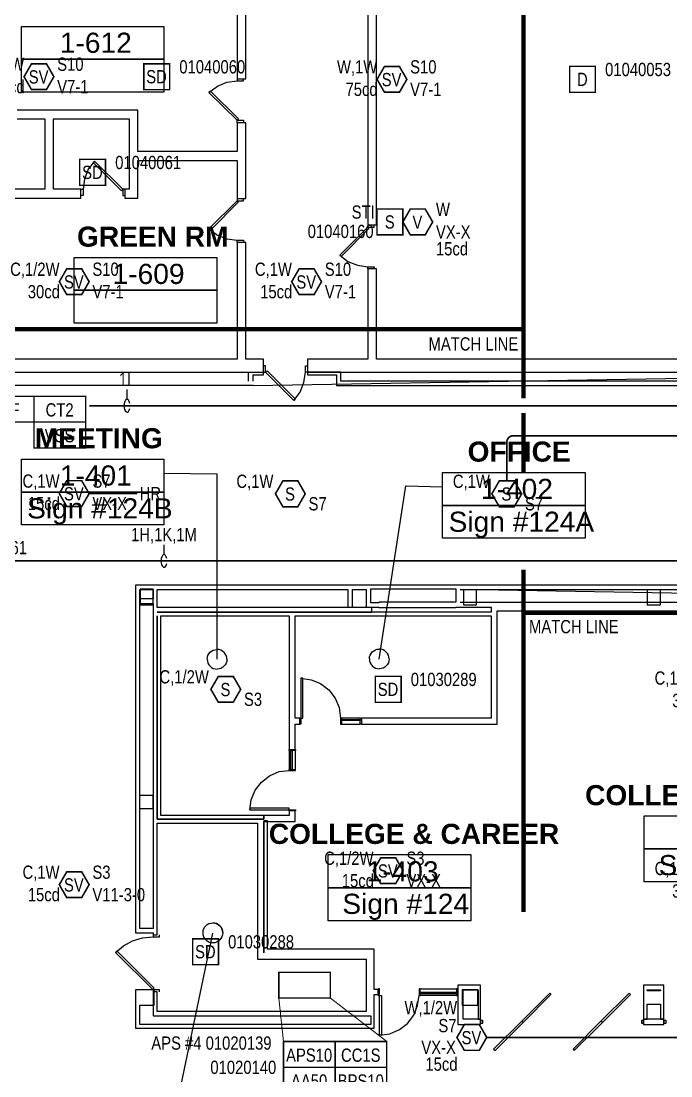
# Model space of a CAD drawing. Header units: inches. Extents: x 8199 to 15931, y 7617 to 15423.
# Drawn here: x 12468 to 13056, y 10409 to 11364 of the extents above; entities that cross this region are included whole.
import ezdxf
from ezdxf.enums import TextEntityAlignment as Align

# ---------------------------------------------------------------- set-up
doc = ezdxf.new("R2010")
doc.units = ezdxf.units.IN
doc.header["$LTSCALE"] = 0.25
doc.header["$MEASUREMENT"] = 0
for name, color, linetype in [('AMPLIFIER', 1, 'Continuous'), ('BACKGROUND', 8, 'Continuous'), ('CL-TEXT', 3, 'Continuous'), ('CONDUIT', 6, 'Continuous'), ('HEAT DETECTOR', 1, 'Continuous'), ('MONITOR MODULE', 1, 'Continuous'), ('POWER SUPPLY', 1, 'Continuous'), ('PULL STATION', 1, 'Continuous'), ('SIGNAL MODULE', 1, 'Continuous'), ('SMOKE DETECTOR', 1, 'Continuous'), ('SPEAKER', 1, 'Continuous'), ('SPEAKER STROBE', 1, 'Continuous'), ('STROBE', 1, 'Continuous'), ('TAMPER SWITCH', 1, 'Continuous'), ('WATERFLOW SWITCH', 1, 'Continuous'), ('WIRE TAG', 3, 'Continuous')]:
    doc.layers.add(name, color=color, linetype=linetype)
doc.styles.add('Arial', font='arial.ttf', dxfattribs={"width": 0.8})
doc.styles.add('ESSCOE_TEXT', font='arial.ttf', dxfattribs={"width": 0.8, "height": 12})
doc.styles.add('PDF Arial', font='arial.ttf')
doc.styles.add('PDF Arial Bold', font='arialbd.ttf')

# ---------------------------------------------------------------- blocks, each defined once
blk = doc.blocks.new('SIGA-278')
at = {"layer": 'PULL STATION', "const_width": 1.3}
blk.add_lwpolyline([(-11.5, -11.68), (-11.5, 11.7), (11.89, 11.7), (11.89, -11.68)], close=True, dxfattribs=at)
at = {"layer": 'PULL STATION', "style": 'Arial', "width": 0.8}
blk.add_text('S', height=12, dxfattribs=at).set_placement((0, 0), align=Align.MIDDLE)
for tag, p in [('ADDRESS', (20.64, 8.96)), ('ZONE', (20.64, -8.58))]:
    blk.add_attdef(tag, text='', height=12, dxfattribs=at).set_placement(p, align=Align.MIDDLE_LEFT)
blk.add_attdef('SUBSCRIPT', text='', height=12, dxfattribs=at).set_placement((-16.56, -9.02), align=Align.MIDDLE_RIGHT)
blk = doc.blocks.new('G1-VM')
at = {"layer": 'STROBE', "const_width": 1.46}
blk.add_lwpolyline([(13.83, 0.21), (7.08, 11.9), (-6.42, 11.9), (-13.17, 0.21), (-6.42, -11.49), (7.08, -11.49)], close=True, dxfattribs=at)
at = {"layer": 'STROBE', "style": 'Arial', "width": 0.8}
blk.add_text('V', height=12, dxfattribs=at).set_placement((0, 0), align=Align.MIDDLE)
for tag, p in [('W', (-12.95, 11.52)), ('CANDELA', (-12.62, -8.82))]:
    blk.add_attdef(tag, text='', height=12, dxfattribs=at).set_placement(p, align=Align.MIDDLE_RIGHT)
blk.add_attdef('Visual_Circuit', text='', height=12, dxfattribs=at).set_placement((16.8, -8.82), align=Align.MIDDLE_LEFT)
blk = doc.blocks.new('GC-S7')
at = {"layer": 'SPEAKER', "const_width": 1.46}
blk.add_lwpolyline([(13.83, 0.21), (7.08, 11.9), (-6.42, 11.9), (-13.17, 0.21), (-6.42, -11.49), (7.08, -11.49)], close=True, dxfattribs=at)
at = {"layer": 'SPEAKER', "style": 'Arial', "width": 0.8}
blk.add_text('S', height=12, dxfattribs=at).set_placement((0, 0), align=Align.MIDDLE)
for tag, p in [('C', (-14.98, 11.52)), ('1/2W', (-14.65, -8.82))]:
    blk.add_attdef(tag, text='', height=12, dxfattribs=at).set_placement(p, align=Align.MIDDLE_RIGHT)
blk.add_attdef('Speaker_Circuit', text='', height=12, dxfattribs=at).set_placement((16.8, -8.82), align=Align.MIDDLE_LEFT)
blk = doc.blocks.new('SIGA-HRD')
at = {"layer": 'HEAT DETECTOR', "const_width": 1.3}
blk.add_lwpolyline([(-11.5, -11.68), (-11.5, 11.7), (11.89, 11.7), (11.89, -11.68)], close=True, dxfattribs=at)
at = {"layer": 'HEAT DETECTOR', "style": 'Arial', "width": 0.8}
blk.add_text('D', height=12, dxfattribs=at).set_placement((0, 0), align=Align.MIDDLE)
for tag, p in [('ADDRESS', (20.64, 8.96)), ('ZONE', (20.64, -8.58))]:
    blk.add_attdef(tag, text='', height=12, dxfattribs=at).set_placement(p, align=Align.MIDDLE_LEFT)
blk.add_attdef('SUBSCRIPT', text='', height=12, dxfattribs=at).set_placement((-16.56, -9.02), align=Align.MIDDLE_RIGHT)
blk = doc.blocks.new('G4-S7VM')
at = {"layer": 'SPEAKER STROBE', "const_width": 1.46}
blk.add_lwpolyline([(13.83, 0.21), (7.08, 11.9), (-6.42, 11.9), (-13.17, 0.21), (-6.42, -11.49), (7.08, -11.49)], close=True, dxfattribs=at)
at = {"layer": 'SPEAKER STROBE', "style": 'Arial', "width": 0.8}
blk.add_text('SV', height=12, dxfattribs=at).set_placement((0, 0), align=Align.MIDDLE)
for tag, p in [('W', (-12.95, 11.52)), ('CANDELA', (-12.62, -8.82)), ('1/2W', (-12.62, -29.16))]:
    blk.add_attdef(tag, text='', height=12, dxfattribs=at).set_placement(p, align=Align.MIDDLE_RIGHT)
for tag, p in [('Speaker_Circuit', (16.8, 11.52)), ('Visual_Circuit', (16.8, -8.82))]:
    blk.add_attdef(tag, text='', height=12, dxfattribs=at).set_placement(p, align=Align.MIDDLE_LEFT)
blk = doc.blocks.new('WIRE TAG TOP')
at = {"layer": 'WIRE TAG', "color": 6}
blk.add_line((0, 5.77), (0, 14.57), dxfattribs=at)
blk.add_ellipse((0, 0), major_axis=(0, 5.77), ratio=0.473684, start_param=5.083251, end_param=10.570968, dxfattribs=at)
at = {"layer": 'WIRE TAG', "style": 'Arial', "width": 0.8}
blk.add_attdef('WIRE#', text='', height=12, dxfattribs=at).set_placement((0, 23.86), align=Align.MIDDLE_CENTER)
blk = doc.blocks.new('GC-S7VM')
at = {"layer": 'SPEAKER STROBE', "const_width": 1.46}
blk.add_lwpolyline([(13.83, 0.21), (7.08, 11.9), (-6.42, 11.9), (-13.17, 0.21), (-6.42, -11.49), (7.08, -11.49)], close=True, dxfattribs=at)
at = {"layer": 'SPEAKER STROBE', "style": 'Arial', "width": 0.8}
blk.add_text('SV', height=12, dxfattribs=at).set_placement((0, 0), align=Align.MIDDLE)
for tag, p in [('C', (-12.95, 11.52)), ('CANDELA', (-12.62, -8.82)), ('1/2W', (-12.62, -29.16))]:
    blk.add_attdef(tag, text='', height=12, dxfattribs=at).set_placement(p, align=Align.MIDDLE_RIGHT)
for tag, p in [('Speaker_Circuit', (16.8, 11.52)), ('Visual_Circuit', (16.8, -8.82))]:
    blk.add_attdef(tag, text='', height=12, dxfattribs=at).set_placement(p, align=Align.MIDDLE_LEFT)
blk = doc.blocks.new('SIGA-PD')
at = {"layer": 'SMOKE DETECTOR', "const_width": 1.3}
blk.add_lwpolyline([(-11.5, -11.68), (-11.5, 11.7), (11.89, 11.7), (11.89, -11.68)], close=True, dxfattribs=at)
at = {"layer": 'SMOKE DETECTOR', "style": 'Arial', "width": 0.8}
blk.add_text('SD', height=12, dxfattribs=at).set_placement((0, 0), align=Align.MIDDLE)
for tag, p in [('ADDRESS', (20.64, 8.96)), ('ZONE', (20.64, -8.58))]:
    blk.add_attdef(tag, text='', height=12, dxfattribs=at).set_placement(p, align=Align.MIDDLE_LEFT)
blk.add_attdef('SUBSCRIPT', text='', height=12, dxfattribs=at).set_placement((-16.56, -9.02), align=Align.MIDDLE_RIGHT)
blk = doc.blocks.new('BPS10A')
at = {"layer": 'POWER SUPPLY', "const_width": 1.25}
blk.add_lwpolyline([(-23.19, 12.37), (23.58, 12.37), (23.58, -11.01), (-23.19, -11.01)], close=True, dxfattribs=at)
at = {"layer": 'POWER SUPPLY', "style": 'Arial', "width": 0.8}
blk.add_text('BPS10', height=12, dxfattribs=at).set_placement((0, 0), align=Align.MIDDLE)
for tag, p in [('SUBSCRIPT', (27.61, 10.97)), ('PANEL_#', (27.61, -9.66))]:
    blk.add_attdef(tag, text='', height=12, dxfattribs=at).set_placement(p, align=Align.MIDDLE_LEFT)
blk = doc.blocks.new('APS10A')
at = {"layer": 'POWER SUPPLY', "const_width": 1.25}
blk.add_lwpolyline([(-23.19, 12.37), (23.58, 12.37), (23.58, -11.01), (-23.19, -11.01)], close=True, dxfattribs=at)
at = {"layer": 'POWER SUPPLY', "style": 'Arial', "width": 0.8}
blk.add_text('APS10', height=12, dxfattribs=at).set_placement((0, 0), align=Align.MIDDLE)
for tag, p in [('SUBSCRIPT', (27.61, 10.97)), ('PANEL_#', (27.61, -9.66))]:
    blk.add_attdef(tag, text='', height=12, dxfattribs=at).set_placement(p, align=Align.MIDDLE_LEFT)
blk = doc.blocks.new('SIGA-CC1S')
at = {"layer": 'SIGNAL MODULE', "const_width": 1.25}
blk.add_lwpolyline([(-23.19, 12.37), (23.58, 12.37), (23.58, -11.01), (-23.19, -11.01)], close=True, dxfattribs=at)
at = {"layer": 'SIGNAL MODULE', "style": 'Arial', "width": 0.8}
blk.add_text('CC1S', height=12, dxfattribs=at).set_placement((0, 0), align=Align.MIDDLE)
for tag, p in [('ADDRESS', (28.76, 11.59)), ('SUBSCRIPT', (28.76, -10.75))]:
    blk.add_attdef(tag, text='', height=12, dxfattribs=at).set_placement(p, align=Align.MIDDLE_LEFT)
blk = doc.blocks.new('SIGA-AA50')
at = {"layer": 'AMPLIFIER', "const_width": 1.25}
blk.add_lwpolyline([(-23.19, 12.37), (23.58, 12.37), (23.58, -11.01), (-23.19, -11.01)], close=True, dxfattribs=at)
at = {"layer": 'AMPLIFIER', "style": 'Arial', "width": 0.8}
blk.add_text('AA50', height=12, dxfattribs=at).set_placement((0, 0), align=Align.MIDDLE)
blk.add_attdef('SUBSCRIPT', text='', height=12, dxfattribs=at).set_placement((27.61, 10.97), align=Align.MIDDLE_LEFT)
blk = doc.blocks.new('SIGA-CT2')
at = {"layer": 'MONITOR MODULE', "const_width": 1.25}
blk.add_lwpolyline([(-23.19, 12.37), (23.58, 12.37), (23.58, -11.01), (-23.19, -11.01)], close=True, dxfattribs=at)
at = {"layer": 'MONITOR MODULE', "style": 'Arial', "width": 0.8}
blk.add_text('CT2', height=12, dxfattribs=at).set_placement((0, 0), align=Align.MIDDLE)
blk = doc.blocks.new('WATERFLOW SWITCH')
at = {"layer": 'WATERFLOW SWITCH', "const_width": 1.25}
blk.add_lwpolyline([(-23.19, 12.37), (23.58, 12.37), (23.58, -11.01), (-23.19, -11.01)], close=True, dxfattribs=at)
at = {"layer": 'WATERFLOW SWITCH', "style": 'Arial', "width": 0.8}
blk.add_text('WF', height=12, dxfattribs=at).set_placement((0, 0), align=Align.MIDDLE)
for tag, p in [('ADDRESS', (28.76, 11.59)), ('ZONE', (29.08, -8.75))]:
    blk.add_attdef(tag, text='', height=12, dxfattribs=at).set_placement(p, align=Align.MIDDLE_LEFT)
blk = doc.blocks.new('TAMPER SWITCH')
at = {"layer": 'TAMPER SWITCH', "const_width": 1.25}
blk.add_lwpolyline([(-23.39, 12.13), (23.38, 12.13), (23.38, -11.26), (-23.39, -11.26)], close=True, dxfattribs=at)
at = {"layer": 'TAMPER SWITCH', "style": 'Arial', "width": 0.8}
blk.add_text('VSS', height=12, dxfattribs=at).set_placement((-0.2, -0.24), align=Align.MIDDLE)
for tag, p in [('ADDRESS', (28.56, 11.34)), ('ZONE', (28.88, -9))]:
    blk.add_attdef(tag, text='', height=12, dxfattribs=at).set_placement(p, align=Align.MIDDLE_LEFT)

msp = doc.modelspace()

# ---------------------------------------------------------------- linework, layer by layer
at = {"lineweight": 0}
for p, q in [((12700.94, 10479.66), (12705.19, 10440.33)), ((12747.7, 10479.66), (12798.72, 10440.33))]:
    msp.add_line(p, q, dxfattribs=at)
at = {"lineweight": 0, "const_width": 4}
for points in [[(12922.58, 11085.36), (12922.58, 12390.61)], [(12329.5, 11085.36), (12922.58, 11085.36), (12922.58, 11022.77)], [(12922.58, 11009.5), (12922.58, 10956)], [(12922.58, 10867.5), (12922.58, 10557.57)], [(12922.58, 10828.67), (14790, 10828.67)]]:
    msp.add_lwpolyline(points, dxfattribs=at)
at = {"layer": 'BACKGROUND'}
for points in [[(12741.57, 11650.38), (12781.4, 11650.38), (12781.4, 11179.83), (12789.36, 11179.83), (12789.36, 11922.77), (12781.4, 11922.77), (12781.4, 11658.35), (12741.57, 11658.35), (12741.57, 11650.38), (12739.66, 11650.38), (12714.18, 11624.9), (12708.76, 11632.54), (12704.94, 11641.14), (12703.66, 11650.38)], [(12418.21, 11411.44), (12663.2, 11411.44), (12663.2, 11312.05), (12671.17, 11312.05), (12671.17, 11600.68), (12663.2, 11600.68), (12663.2, 11419.41), (12418.21, 11419.41)], [(12637.71, 11299.62), (12645.36, 11305.36), (12653.96, 11308.86), (12663.2, 11310.13)], [(12663.2, 11312.05), (12663.2, 11310.13), (12668.94, 11310.13), (12668.94, 11312.05)], [(12418.21, 11204.05), (12521.75, 11204.05), (12521.75, 11212.01), (12496.9, 11212.01), (12496.9, 11275.73), (12565.4, 11275.73), (12565.4, 11212.01), (12561.57, 11212.01), (12561.57, 11204.05), (12565.4, 11204.05), (12573.36, 11204.05), (12573.36, 11238.13), (12663.2, 11238.13), (12663.2, 11203.73), (12671.17, 11203.73), (12671.17, 11272.22), (12663.2, 11272.22), (12663.2, 11246.1), (12573.36, 11246.1), (12573.36, 11283.69), (12565.4, 11283.69), (12464.09, 11283.69)], [(12464.09, 11275.73), (12488.94, 11275.73), (12488.94, 11212.01), (12418.21, 11212.01)], [(12663.2, 11272.22), (12663.2, 11274.45), (12668.94, 11274.45), (12668.94, 11272.22)], [(12534.18, 11237.5), (12528.44, 11230.17), (12524.94, 11221.25), (12523.66, 11212.01)], [(12521.75, 11212.01), (12523.66, 11212.01), (12523.66, 11206.28), (12521.75, 11206.28)], [(12561.57, 11212.01), (12559.66, 11212.01), (12559.66, 11206.28), (12561.57, 11206.28)], [(12663.2, 11203.73), (12663.2, 11201.5), (12668.94, 11201.5), (12668.94, 11203.73)], [(12637.71, 11176.33), (12645.36, 11170.59), (12653.96, 11167.09), (12663.2, 11165.82)], [(12781.4, 11179.83), (12781.4, 11177.6), (12787.13, 11177.6), (12787.13, 11179.83)], [(12663.2, 11163.9), (12663.2, 11165.82), (12668.94, 11165.82), (12668.94, 11163.9)], [(12677.86, 11038.38), (12677.86, 11044.12), (12687.1, 11044.12), (12687.1, 11046.35), (12687.1, 11058.13), (12671.17, 11058.13), (12671.17, 11163.9), (12663.2, 11163.9), (12663.2, 11058.13), (12418.21, 11058.13)], [(12756.23, 11152.43), (12763.56, 11146.7), (12772.16, 11143.2), (12781.4, 11141.92)], [(12781.4, 11140.01), (12781.4, 11141.92), (12787.13, 11141.92), (12787.13, 11140.01)], [(12673.4, 11038.38), (12673.4, 11046.35), (12677.86, 11046.35), (12687.1, 11046.35), (12689.01, 11046.35), (12689.01, 11052.08), (12687.1, 11052.08)], [(12726.92, 11046.35), (12726.92, 11044.12), (12753.04, 11044.12), (12753.04, 11034.24), (12757.18, 11034.24), (13082.14, 11034.24), (13086.28, 11034.24), (13086.28, 11044.12), (13162.74, 11044.12), (13162.74, 11046.35), (13086.28, 11046.35), (13082.14, 11046.35), (13082.14, 11038.38), (12757.18, 11038.38), (12757.18, 11046.35), (12753.04, 11046.35), (12726.92, 11046.35), (12725.01, 11046.35), (12725.01, 11052.08), (12726.92, 11052.08)], [(12433.5, 11038.38), (12433.5, 11046.35), (12687.1, 11046.35)], [(12714.49, 11020.86), (12720.23, 11028.19), (12723.73, 11037.11), (12725.01, 11046.35)], [(12677.86, 11034.24), (12433.5, 11034.24), (12433.5, 10998.56), (12433.5, 10994.42), (12418.21, 10994.42), (12418.21, 10992.51), (12412.48, 10992.51), (12412.48, 10994.42)], [(12645.04, 10786.38), (12645.04, 10953.96), (12596.94, 10954.59)], [(12791.91, 10786.38), (12815.8, 10943.44), (12849.25, 10942.49)], [(12865.18, 10853.6), (12861.36, 10853.6), (12784.26, 10853.6), (12780.12, 10853.6), (12590.88, 10853.6), (12587.06, 10853.6), (12574.95, 10853.6), (12571.13, 10853.6), (12571.13, 10542.67), (12571.13, 10538.84), (12587.06, 10538.84), (12587.06, 10536.93), (12587.06, 10535.02), (12592.79, 10535.02), (12592.79, 10536.93)], [(13316, 10853.61), (12865.19, 10853.61)], [(12574.95, 10849.46), (12587.06, 10849.46), (12587.06, 10841.18), (12574.95, 10841.18)], [(12590.88, 10833.21), (12590.88, 10849.46), (12763.56, 10849.46), (12763.56, 10833.21)], [(12767.7, 10833.21), (12767.7, 10849.46), (12780.12, 10849.46), (12780.12, 10833.21)], [(13316, 10849.48), (13316, 10837.7), (12865.19, 10837.7)], [(12868.05, 10849.46), (12868.05, 10835.76), (12879.84, 10835.76), (12879.84, 10849.46)], [(13034.35, 10849.46), (13034.35, 10835.76), (13046.46, 10835.76), (13046.46, 10849.46)], [(12574.95, 10837.04), (12587.06, 10837.04), (12587.06, 10642.06), (12587.06, 10542.67), (12574.95, 10542.67)], [(12784.26, 10833.21), (12784.26, 10833.53), (12791.59, 10833.53), (12791.59, 10833.21), (12861.36, 10833.21), (12861.36, 10833.53), (12893.22, 10833.53), (12893.22, 10829.07), (12590.88, 10829.07), (12785.22, 10829.07), (12785.22, 10833.21)], [(12716.09, 10650.03), (12716.09, 10649.07), (12710.35, 10649.07), (12710.35, 10644.93), (12687.41, 10644.93), (12594.07, 10644.93), (12594.07, 10825.89), (12710.35, 10825.89), (12710.35, 10704.82), (12715.77, 10704.82), (12715.77, 10727.76), (12719.91, 10727.76), (12719.91, 10733.18), (12720.87, 10733.18), (12720.87, 10727.76), (12719.91, 10727.76), (12719.91, 10733.18), (12715.77, 10733.18), (12715.77, 10825.89), (12893.22, 10825.89), (12893.22, 10733.18), (12775.66, 10733.18), (12775.66, 10727.76), (12774.71, 10727.76), (12774.71, 10733.18), (12775.66, 10733.18), (12775.66, 10727.76), (12898.64, 10727.76), (12898.64, 10733.18), (12898.64, 10830.35)], [(12720.87, 10769.18), (12730.1, 10767.9), (12738.71, 10764.4), (12746.35, 10758.67), (12752.09, 10751.34), (12755.59, 10742.74), (12756.87, 10733.18), (12756.87, 10727.76), (12757.82, 10727.76), (12774.71, 10727.76)], [(12756.87, 10733.18), (12757.82, 10733.18), (12757.82, 10727.76)], [(12774.71, 10733.18), (12757.82, 10733.18)], [(12674.67, 10650.03), (12675.95, 10659.27), (12679.45, 10667.87), (12685.18, 10675.2), (12692.51, 10680.93), (12701.11, 10684.75), (12710.35, 10685.71), (12716.09, 10685.71), (12716.09, 10686.67), (12716.09, 10703.87)], [(12710.35, 10703.87), (12710.35, 10686.67)], [(12710.35, 10685.71), (12710.35, 10686.67), (12716.09, 10686.67)], [(12574.95, 10651.3), (12587.06, 10651.3), (12587.06, 10663.09), (12574.95, 10663.09)], [(12710.35, 10650.03), (12716.09, 10650.03)], [(12710.35, 10649.07), (12710.35, 10650.03)], [(12571.13, 10455.69), (12571.13, 10452.51), (12784.26, 10452.51), (12787.13, 10452.51), (12787.13, 10482.77), (12790.95, 10482.77), (12790.95, 10487.55), (12787.13, 10487.55), (12787.13, 10520.68), (12787.13, 10523.87), (12690.6, 10523.87), (12690.6, 10640.15), (12687.41, 10640.15)], [(12687.41, 10644.93), (12687.41, 10641.74)], [(12687.41, 10641.74), (12687.41, 10644.93)], [(12687.41, 10640.15), (12687.41, 10523.87)], [(12715.77, 10649.07), (12710.35, 10649.07)], [(12715.77, 10644.93), (12715.77, 10649.07)], [(12715.77, 10639.51), (12715.77, 10644.93)], [(12587.06, 10536.93), (12590.88, 10536.93), (12590.88, 10637.92), (12681.68, 10637.92), (12681.68, 10514.95), (12687.41, 10514.95), (12780.12, 10514.95), (12780.12, 10467.48), (12590.88, 10467.48), (12590.88, 10485.32), (12587.06, 10485.32)], [(12687.41, 10637.92), (12687.41, 10639.51)], [(12687.41, 10639.51), (12715.77, 10639.51)], [(12687.41, 10520.68), (12687.41, 10637.92)], [(12552.97, 10521), (12560.3, 10527.05), (12568.58, 10531.51), (12577.5, 10534.06), (12587.06, 10535.02)], [(12640.9, 10538.52), (12604.9, 10366.49), (12583.87, 10366.17)], [(12687.41, 10523.87), (12687.41, 10520.68)], [(12792.23, 10446.13), (12801.47, 10447.41), (12810.07, 10451.23), (12817.4, 10456.65), (12823.13, 10464.29), (12826.64, 10472.9), (12827.91, 10482.13), (12828.87, 10482.13), (12828.87, 10487.87), (12861.68, 10487.87)], [(12828.87, 10487.87), (12827.91, 10487.87), (12827.91, 10482.13)], [(12592.79, 10485.32), (12592.79, 10487.23), (12587.06, 10487.23), (12587.06, 10485.32), (12587.06, 10463.66), (12590.88, 10463.66), (12784.26, 10463.66), (12784.26, 10455.69), (12574.95, 10455.69), (12574.95, 10473.21), (12588.02, 10473.21), (12588.02, 10487.23), (12574.95, 10487.23), (12571.13, 10487.23), (12571.13, 10455.69)], [(12861.68, 10482.13), (12828.87, 10482.13)], [(12590.88, 10463.66), (12590.88, 10463.66)]]:
    msp.add_lwpolyline(points, dxfattribs=at)
for points in [[(12467.91, 11329.89), (12467.91, 11359.51), (12596.94, 11359.51), (12596.94, 11329.89)], [(12467.91, 11299.94), (12467.91, 11329.89), (12596.94, 11329.89), (12596.94, 11299.94)], [(12664.48, 11275.73), (12638.99, 11300.9), (12637.71, 11299.62), (12663.2, 11274.45)], [(12726.92, 11046.35), (12781.4, 11046.35), (12789.36, 11046.35), (13144.9, 11046.35), (13152.87, 11046.35), (13163.06, 11046.35), (13163.06, 11058.13), (13152.87, 11058.13), (13152.87, 11188.75), (13153.5, 11188.43), (13154.14, 11192.26), (13152.87, 11192.58), (13152.87, 11285.92), (13144.9, 11285.92), (13144.9, 11058.13), (12789.36, 11058.13), (12789.36, 11140.01), (12781.4, 11140.01), (12781.4, 11058.13), (12726.92, 11058.13)], [(12558.39, 11210.74), (12532.9, 11236.22), (12534.18, 11237.5), (12559.66, 11212.01)], [(12664.48, 11200.54), (12638.99, 11175.05), (12637.71, 11176.33), (12663.2, 11201.5)], [(12782.67, 11176.65), (12757.5, 11151.16), (12756.23, 11152.43), (12781.4, 11177.6)], [(12515.7, 11120.58), (12515.7, 11150.2), (12644.72, 11150.2), (12644.72, 11120.58)], [(12515.7, 11090.63), (12515.7, 11120.58), (12644.72, 11120.58), (12644.72, 11090.63)], [(12690.28, 11047.62), (12715.77, 11022.13), (12714.49, 11020.86), (12689.01, 11046.35)], [(12467.91, 10937.71), (12467.91, 10967.66), (12596.94, 10967.66), (12596.94, 10937.71)], [(12849.25, 10925.6), (12849.25, 10955.55), (12978.28, 10955.55), (12978.28, 10925.6)], [(12467.91, 10908.08), (12467.91, 10937.71), (12596.94, 10937.71), (12596.94, 10908.08)], [(12849.25, 10895.97), (12849.25, 10925.6), (12978.28, 10925.6), (12978.28, 10895.97)], [(12587.06, 10835.76), (12587.06, 10849.78), (12575.27, 10849.78), (12575.27, 10835.76)], [(12791.59, 10837.99), (12791.59, 10837.67), (12784.26, 10837.67), (12784.26, 10850.1), (12861.36, 10850.1), (12861.36, 10837.99)], [(12687.41, 10641.74), (12590.88, 10641.74), (12590.88, 10642.06), (12590.88, 10825.89), (12590.88, 10641.74), (12594.07, 10641.74)], [(12722.78, 10733.18), (12722.78, 10769.18), (12720.87, 10769.18), (12720.87, 10733.18)], [(12757.82, 10730.95), (12757.82, 10731.9), (12774.71, 10731.9), (12774.71, 10730.95)], [(12716.09, 10703.87), (12710.35, 10703.87), (12710.35, 10704.82), (12716.09, 10704.82)], [(12712.9, 10686.67), (12711.95, 10686.67), (12711.95, 10703.87), (12712.9, 10703.87)], [(12710.35, 10651.62), (12674.67, 10651.62), (12674.67, 10650.03), (12710.35, 10650.03)], [(13031.8, 10614.67), (13031.8, 10644.61), (13160.83, 10644.61), (13160.83, 10614.67)], [(13031.8, 10585.04), (13031.8, 10614.67), (13160.83, 10614.67), (13160.83, 10585.04)], [(12745.71, 10579.62), (12745.71, 10609.57), (12874.74, 10609.57), (12874.74, 10579.62)], [(12745.71, 10549.67), (12745.71, 10579.62), (12874.74, 10579.62), (12874.74, 10549.67)], [(12588.02, 10488.51), (12554.25, 10522.28), (12552.97, 10521), (12587.06, 10487.23)], [(12792.23, 10487.87), (12790.95, 10487.87), (12790.95, 10482.13), (12792.23, 10482.13)], [(12862.95, 10487.87), (12861.68, 10487.87), (12861.68, 10482.13), (12862.95, 10482.13)], [(12883.66, 10455.69), (12883.66, 10460.47), (12867.73, 10460.47), (12867.73, 10487.23), (12881.43, 10487.23), (12881.43, 10460.47), (12883.66, 10460.47), (12883.66, 10491.37), (12881.43, 10491.37), (12867.73, 10491.37), (12862.95, 10491.37), (12862.95, 10455.69), (12867.73, 10455.69)], [(13034.35, 10460.47), (13034.35, 10474.17), (13046.46, 10474.17), (13046.46, 10460.47), (13049.64, 10460.47), (13049.64, 10491.37), (13046.46, 10491.37), (13031.17, 10491.37), (13031.17, 10487.23), (13031.17, 10460.47)], [(12793.82, 10482.13), (12793.82, 10446.13), (12792.23, 10446.13), (12792.23, 10482.13)], [(12861.68, 10484.68), (12828.87, 10484.68), (12828.87, 10483.73), (12861.68, 10483.73)], [(12881.11, 10473.21), (12881.11, 10487.23), (12867.1, 10487.23), (12867.1, 10473.21)], [(12947.38, 10482.77), (12922.21, 10457.6), (12920.94, 10458.88), (12946.42, 10484.05)], [(13019.38, 10482.77), (12993.89, 10457.6), (12992.62, 10458.88), (13018.1, 10484.05)], [(13034.35, 10487.23), (13046.46, 10487.23), (13046.46, 10486.28), (13034.35, 10486.28)], [(12885.57, 10459.2), (12883.66, 10459.2), (12883.66, 10456.97), (12885.57, 10456.97)], [(12896.72, 10432.12), (12922.21, 10457.6), (12920.94, 10458.88), (12895.45, 10433.39)], [(12968.41, 10432.12), (12993.89, 10457.6), (12992.62, 10458.88), (12967.45, 10433.39)], [(13031.17, 10459.2), (13029.25, 10459.2), (13029.25, 10456.97), (13031.17, 10456.97)], [(13049.64, 10460.47), (13031.17, 10460.47), (13031.17, 10455.69), (13049.64, 10455.69)], [(13051.56, 10459.2), (13049.64, 10459.2), (13049.64, 10456.97), (13051.56, 10456.97)]]:
    msp.add_lwpolyline(points, close=True, dxfattribs=at)
at = {"layer": 'BACKGROUND', "ltscale": 1.255}
msp.add_lwpolyline([(12677.86, 11034.24), (13246.83, 11044.09)], dxfattribs=at)
at = {"layer": 'BACKGROUND', "ltscale": 0.91}
msp.add_lwpolyline([(12574.95, 10542.67), (12574.95, 10849.46)], dxfattribs=at)
at = {"layer": 'BACKGROUND', "ltscale": 0.843297}
msp.add_lwpolyline([(13560.95, 10837.65), (12865.18, 10849.46), (13316, 10849.48)], dxfattribs=at)
at = {"layer": 'BACKGROUND', "ltscale": 0.903333}
msp.add_lwpolyline([(12785.22, 10833.21), (12590.88, 10833.21)], dxfattribs=at)
at = {"layer": 'BACKGROUND', "ltscale": 2.185041}
msp.add_lwpolyline([(12898.64, 10830.34), (13557.78, 10830.36)], dxfattribs=at)
at = {"layer": 'BACKGROUND'}
msp.add_lwpolyline([(12650.14, 10538.84, 0.415242), (12641.22, 10547.76, -0.415242)], format="xyb", close=True, dxfattribs=at)
for centre, start, end in [((12645.06, 10786.4), 359.89944, 90.10056), ((12791.93, 10786.72), 359.89944, 90.10056), ((12645.03, 10786.37), 179.89944, 270.10056), ((12791.89, 10786.68), 179.89944, 270.10056)]:
    msp.add_arc(centre, 8.9, start, end, dxfattribs=at)
for points in [[(12636.12, 10786.38), (12636.12, 10791.48), (12639.95, 10795.3), (12645.04, 10795.3)], [(12636.12, 10786.38), (12636.12, 10791.48), (12639.95, 10795.3), (12645.04, 10795.3)], [(12782.99, 10786.7), (12782.99, 10791.8), (12786.81, 10795.62), (12791.91, 10795.62)], [(12782.99, 10786.7), (12782.99, 10791.8), (12786.81, 10795.62), (12791.91, 10795.62)], [(12653.96, 10786.38), (12653.96, 10781.6), (12649.82, 10777.46), (12645.04, 10777.46)], [(12653.96, 10786.38), (12653.96, 10781.6), (12649.82, 10777.46), (12645.04, 10777.46)], [(12800.83, 10786.7), (12800.83, 10781.92), (12796.69, 10777.78), (12791.91, 10777.78)], [(12800.83, 10786.7), (12800.83, 10781.92), (12796.69, 10777.78), (12791.91, 10777.78)], [(12632.3, 10538.84), (12632.3, 10543.94), (12636.12, 10547.76), (12641.22, 10547.76)], [(12632.3, 10538.84), (12632.3, 10543.94), (12636.12, 10547.76), (12641.22, 10547.76)], [(12641.22, 10529.6), (12636.12, 10529.6), (12632.3, 10533.74), (12632.3, 10538.84)], [(12641.22, 10529.6), (12636.12, 10529.6), (12632.3, 10533.74), (12632.3, 10538.84)], [(12650.14, 10538.84), (12650.14, 10533.74), (12646, 10529.6), (12641.22, 10529.6)], [(12650.14, 10538.84), (12650.14, 10533.74), (12646, 10529.6), (12641.22, 10529.6)]]:
    msp.add_open_spline(points, degree=3, dxfattribs=at)
at = {"layer": 'CONDUIT', "lineweight": 0, "const_width": 1.5}
for points in [[(14797.74, 10662.2), (14797.74, 10869.5, 0.414214), (14791.74, 10875.5), (10668.01, 10875.5, -0.414214), (10662.01, 10881.5), (10662.01, 11165.11)], [(12907.35, 10947.96), (12907.35, 10982.89, -0.414214), (12913.35, 10988.89), (13140.19, 10988.89)]]:
    msp.add_lwpolyline(points, format="xyb", dxfattribs=at)
for points in [[(13402.47, 11016), (12529.36, 11016)], [(12529.19, 10936.48), (12572.72, 10936.48)], [(12889.2, 10444), (13199.43, 10444.01)]]:
    msp.add_lwpolyline(points, dxfattribs=at)
at = {"layer": 'POWER SUPPLY', "const_width": 1.25}
msp.add_lwpolyline([(12700.94, 10503.04), (12747.7, 10503.04), (12747.7, 10479.66), (12700.94, 10479.66)], close=True, dxfattribs=at)

# ---------------------------------------------------------------- block references
at = {"layer": 'AMPLIFIER'}
msp.add_blockref('SIGA-AA50', (12728.38, 10404.57), dxfattribs=at)
at = {"layer": 'HEAT DETECTOR'}
msp.add_blockref('SIGA-HRD', (12975.74, 11311.53), dxfattribs=at).add_auto_attribs({'ADDRESS': '01040053'})
at = {"layer": 'MONITOR MODULE'}
msp.add_blockref('SIGA-CT2', (12502.46, 11012.24), dxfattribs=at)
at = {"layer": 'POWER SUPPLY'}
ref = msp.add_blockref('APS10A', (12728.38, 10427.96), dxfattribs=at)
ref.add_attrib('SUBSCRIPT', 'APS #4 01020139', dxfattribs={"height": 12, "style": 'Arial', "width": 0.8}).set_placement((12585.49, 10438.92), align=Align.MIDDLE_LEFT)
msp.add_blockref('BPS10A', (12775.14, 10404.57), dxfattribs=at).add_auto_attribs({'PANEL_#': 'BPS #3 01020148'})
at = {"layer": 'PULL STATION'}
ref = msp.add_blockref('SIGA-278', (12801.37, 11182.44), dxfattribs=at)
ref.add_attrib('ADDRESS', 'STI', dxfattribs={"height": 12, "style": 'Arial', "width": 0.8}).set_placement((12766.88, 11191.4), align=Align.MIDDLE_LEFT)
ref.add_attrib('ZONE', '01040160', dxfattribs={"height": 12, "style": 'Arial', "width": 0.8}).set_placement((12727.07, 11173.86), align=Align.MIDDLE_LEFT)
msp.add_blockref('SIGA-278', (12392.62, 10896.11), dxfattribs=at).add_auto_attribs({'ADDRESS': 'STI', 'ZONE': '01040161'})
at = {"layer": 'SIGNAL MODULE'}
msp.add_blockref('SIGA-CC1S', (12775.14, 10427.96), dxfattribs=at)
at = {"layer": 'SMOKE DETECTOR'}
for p, values in [((12590.2, 11313.94), {'ADDRESS': '01040060'}), ((12532.16, 11227.32), {'ADDRESS': '01040061'}), ((12799.79, 10759.22), {'ADDRESS': '01030289'}), ((12634.41, 10521.63), {'ADDRESS': '01030288'})]:
    msp.add_blockref('SIGA-PD', p, dxfattribs=at).add_auto_attribs(values)
at = {"layer": 'SPEAKER'}
for p, values in [((12711.05, 10936.07), {'C': 'C,1W', 'Speaker_Circuit': 'S7'}), ((12907.02, 10936.07), {'C': 'C,1W', 'Speaker_Circuit': 'S7'}), ((12652.6, 10759.02), {'C': 'C,1/2W', 'Speaker_Circuit': 'S3'})]:
    msp.add_blockref('GC-S7', p, dxfattribs=at).add_auto_attribs(values)
at = {"layer": 'SPEAKER STROBE'}
for name, p, values in [('GC-S7VM', (12483.45, 11313.75), {'C': 'C,1/2W', 'Speaker_Circuit': 'S10', 'Visual_Circuit': 'V7-1', 'CANDELA': '30cd'}), ('G4-S7VM', (12803.05, 11311.33), {'W': 'W,1W', 'Speaker_Circuit': 'S10', 'Visual_Circuit': 'V7-1', 'CANDELA': '75cd'}), ('GC-S7VM', (12515.36, 11128.1), {'C': 'C,1/2W', 'Speaker_Circuit': 'S10', 'Visual_Circuit': 'V7-1', 'CANDELA': '30cd'}), ('GC-S7VM', (12725.76, 11128.1), {'C': 'C,1W', 'Speaker_Circuit': 'S10', 'Visual_Circuit': 'V7-1', 'CANDELA': '15cd'}), ('GC-S7VM', (12515.36, 10936.27), {'C': 'C,1W', 'Speaker_Circuit': 'S7', 'Visual_Circuit': 'VX-X', 'CANDELA': '15cd'}), ('GC-S7VM', (13098.85, 10757.91), {'C': 'C,1/2W', 'Speaker_Circuit': 'S3', 'Visual_Circuit': 'VX-X', 'CANDELA': '30cd'}), ('GC-S7VM', (12799.66, 10594.76), {'C': 'C,1/2W', 'Speaker_Circuit': 'S3', 'Visual_Circuit': 'VX-X', 'CANDELA': '15cd'}), ('GC-S7VM', (13098.85, 10585.48), {'C': 'C,1/2W', 'Speaker_Circuit': 'S3', 'Visual_Circuit': 'VX-X', 'CANDELA': '30cd'}), ('GC-S7VM', (12515.36, 10582.11), {'C': 'C,1W', 'Speaker_Circuit': 'S3', 'Visual_Circuit': 'V11-3-0', 'CANDELA': '15cd'})]:
    msp.add_blockref(name, p, dxfattribs=at).add_auto_attribs(values)
ref = msp.add_blockref('G4-S7VM', (12875.37, 10443.8), dxfattribs=at)
ref.add_attrib('W', 'W,1/2W', dxfattribs={"height": 12, "style": 'Arial', "width": 0.8}).set_placement((12862.42, 10471.01), align=Align.MIDDLE_RIGHT)
ref.add_attrib('Speaker_Circuit', 'S7', dxfattribs={"height": 12, "style": 'Arial', "width": 0.8}).set_placement((12845.43, 10454.72), align=Align.MIDDLE_LEFT)
ref.add_attrib('Visual_Circuit', 'VX-X', dxfattribs={"height": 12, "style": 'Arial', "width": 0.8}).set_placement((12829.98, 10434.98), align=Align.MIDDLE_LEFT)
ref.add_attrib('CANDELA', '15cd', dxfattribs={"height": 12, "style": 'Arial', "width": 0.8}).set_placement((12862.75, 10419.85), align=Align.MIDDLE_RIGHT)
at = {"layer": 'STROBE'}
ref = msp.add_blockref('G1-VM', (12826.43, 11182.24), dxfattribs=at)
ref.add_attrib('W', 'W', dxfattribs={"height": 12, "style": 'Arial', "width": 0.8}).set_placement((12855.89, 11193.76), align=Align.MIDDLE_RIGHT)
ref.add_attrib('Visual_Circuit', 'VX-X', dxfattribs={"height": 12, "style": 'Arial', "width": 0.8}).set_placement((12843.23, 11173.42), align=Align.MIDDLE_LEFT)
ref.add_attrib('CANDELA', '15cd', dxfattribs={"height": 12, "style": 'Arial', "width": 0.8}).set_placement((12872.31, 11158.14), align=Align.MIDDLE_RIGHT)
at = {"layer": 'TAMPER SWITCH'}
msp.add_blockref('TAMPER SWITCH', (12502.66, 10989.1), dxfattribs=at)
at = {"layer": 'WATERFLOW SWITCH'}
msp.add_blockref('WATERFLOW SWITCH', (12455.7, 11012.24), dxfattribs=at)
at = {"layer": 'WIRE TAG'}
for p, values in [((12563.5, 11016), {'WIRE#': '1L'}), ((12597, 10875.5), {'WIRE#': '1H,1K,1M'})]:
    msp.add_blockref('WIRE TAG TOP', p, dxfattribs=at).add_auto_attribs(values)

# ---------------------------------------------------------------- texts
at = {"lineweight": 0, "style": 'ESSCOE_TEXT', "width": 0.8}
for p in [(12836.5, 11066), (12927.5, 10810)]:
    msp.add_text('MATCH LINE', height=12, dxfattribs=at).set_placement(p)
at = {"layer": 'AMPLIFIER', "style": 'ESSCOE_TEXT', "width": 0.8}
msp.add_text('01020140', height=12, dxfattribs=at).set_placement((12698.62, 10416.95), align=Align.MIDDLE_RIGHT)
at = {"layer": 'BACKGROUND', "attachment_point": 7}
for s, insert, char_height, style in [('1-612', (12502.63, 11335.31), 18.245, 'PDF Arial'), ('GREEN RM', (12518.24, 11159.77), 18.216, 'PDF Arial Bold'), ('1-609', (12550.42, 11126), 18.245, 'PDF Arial'), ('MEETING', (12480.01, 10977.22), 18.216, 'PDF Arial Bold'), ('OFFICE', (12871.87, 10965.11), 18.216, 'PDF Arial Bold'), ('1-401', (12502.63, 10943.45), 18.245, 'PDF Arial'), ('1-402', (12883.98, 10931.34), 18.245, 'PDF Arial'), ('Sign #124B', (12473.01, 10908.45), 18.245, 'PDF Arial'), ('Sign #124A', (12854.67, 10896.34), 18.245, 'PDF Arial'), ('COLLEGE & CAREER', (12978.28, 10654.01), 18.2163, 'PDF Arial Bold'), ('COLLEGE & CAREER', (12691.87, 10618.97), 18.2163, 'PDF Arial Bold'), ('1-403', (12780.44, 10585.03), 18.245, 'PDF Arial'), ('Sign #124', (13044.86, 10585.41), 18.245, 'PDF Arial'), ('Sign #124', (12758.46, 10550.36), 18.245, 'PDF Arial')]:
    msp.add_mtext(s, dxfattribs=dict(at, insert=insert, char_height=char_height, style=style))
at = {"layer": 'CL-TEXT', "style": 'Arial', "width": 0.8}
msp.add_text('HR', height=12, dxfattribs=at).set_placement((12574.94, 10936.48), align=Align.MIDDLE_LEFT)

doc.saveas('drawing.dxf')
